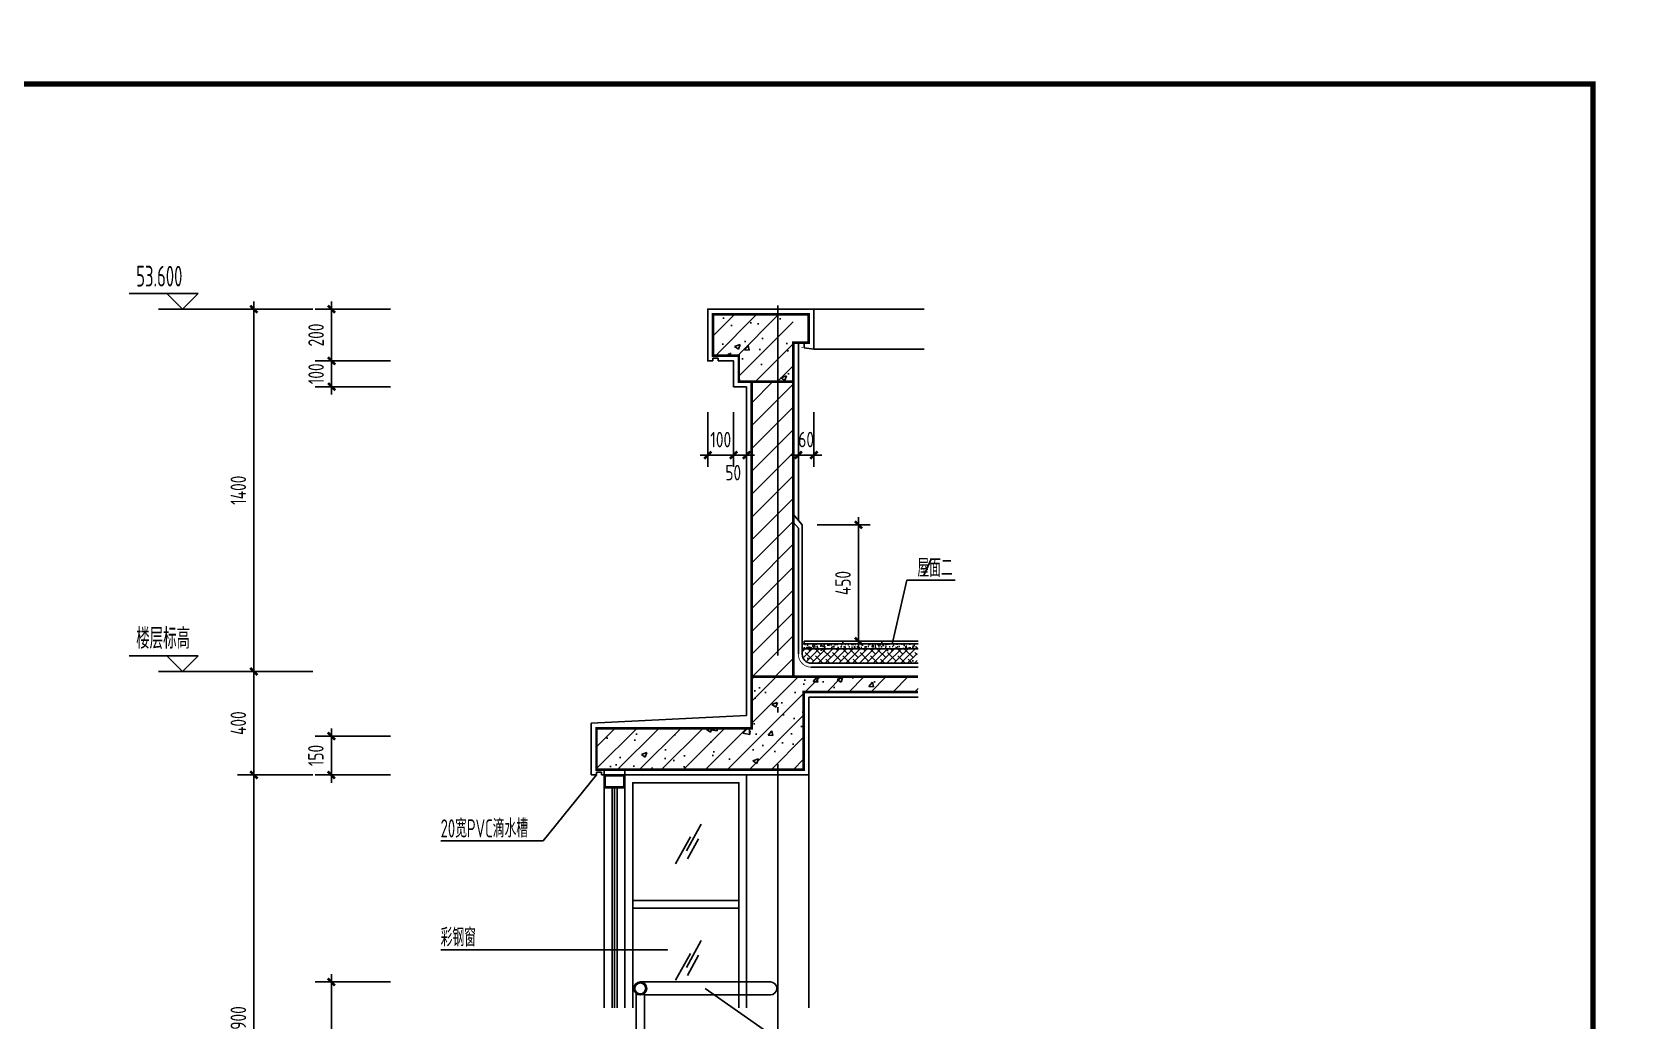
# Model space of a CAD drawing. Extents: x -726032 to 135930, y -151624 to 587044.
# Drawn here: x 9704 to 40849, y 367155 to 386256 of the extents above; entities that cross this region are included whole.
import ezdxf

# ---------------------------------------------------------------- set-up
doc = ezdxf.new("R2010")
doc.units = 0
doc.header["$LTSCALE"] = 1000
doc.header["$MEASUREMENT"] = 0
doc.linetypes.add('DOTE', pattern=[2.42, 2, -0.2, 0.02, -0.2])
doc.layers.get('0').update_dxf_attribs({"linetype": 'CONTINUOUS'})
doc.layers.get('DEFPOINTS').update_dxf_attribs({"color": 1, "linetype": 'CONTINUOUS'})
for name, color, linetype in [('DOTE', 8, 'DOTE'), ('PUB_DIM', 245, 'CONTINUOUS'), ('PUB_TITLE', 1, 'CONTINUOUS'), ('WINDOW', 155, 'CONTINUOUS'), ('填充', 207, 'CONTINUOUS'), ('引线', 213, 'CONTINUOUS'), ('栏杆', 126, 'CONTINUOUS'), ('看线', 86, 'CONTINUOUS'), ('粉刷线', 224, 'CONTINUOUS')]:
    doc.layers.add(name, color=color, linetype=linetype)
doc.styles.add('_HZTXT', font='isocp.shx', dxfattribs={"width": 0.8, "bigfont": 'hztxt.shx'})
doc.styles.add('DIM_FONT', font='isocp.shx', dxfattribs={"width": 0.8})
doc.dimstyles.new('AXIS20', dxfattribs={"dimscale": 0.2, "dimtxt": 300, "dimasz": 1, "dimexe": 250, "dimexo": 300, "dimgap": 150, "dimtad": 1, "dimdec": 0, "dimzin": 0, "dimdsep": 46, "dimtxsty": 'DIM_FONT', "dimblk": '_DIMX', "dimcen": 0.09, "dimse1": 1, "dimse2": 1, "dimclrt": 142, "dimadec": 0, "dimazin": 0, "dimtfac": 1, "dimtdec": 0, "dimtix": 1, "dimtmove": 2, "dimatfit": 3, "dimldrblk": '_DIMX', "dimfxl": 1, "dimtolj": 1, "dimtzin": 0, "dimarcsym": 0})
pattern_1 = [(37.5, (-397256.1, 17054.97), (-6.299336, 192.682377), [0, -152, 0, -170, 0, -162.5]), (7.5, (-397256.1, 17054.97), (176.97767, 282.2146), [0, -82, 0, -137, 0, -52.5]), (327.5, (-397379.1, 17054.97), (311.414186, 0.565905), [0, -50, 0, -180, 0, -235]), (317.5, (-397379.1, 17054.97), (300.61266, 87.76756), [0, -25, 0, -118, 0, -135])]

# ---------------------------------------------------------------- blocks, each defined once
blk = doc.blocks.new('_DIMX')
blk.add_line((-150, 0), (150, 0))
at = {"const_width": 50}
blk.add_lwpolyline([(-70, -70), (70, 70)], dxfattribs=at)
blk = doc.blocks.new('*D53')
at = {"color": 0, "linetype": 'ByBlock', "transparency": 16777216}
blk.add_line((-582737.6, 338240.1), (-582737.6, 338389.7), dxfattribs=at)
at = {"layer": 'DEFPOINTS', "color": 0, "linetype": 'ByBlock', "transparency": 16777216}
for p in [(-582737.6, 338389.9), (-582730, 338389.9), (-582730, 338239.9)]:
    blk.add_point(p, dxfattribs=at)
at = {"color": 0, "linetype": 'ByBlock', "transparency": 16777216, "xscale": 0.2, "yscale": 0.2, "zscale": 0.2}
for p, rotation in [((-582737.6, 338389.9), 90), ((-582737.6, 338239.9), 270)]:
    blk.add_blockref('_DIMX', p, dxfattribs=dict(at, rotation=rotation))
at = {"color": 142, "linetype": 'ByBlock', "transparency": 16777216, "insert": (-582797.6, 338314.9), "char_height": 60, "attachment_point": 5, "rotation": 90, "style": 'DIM_FONT'}
blk.add_mtext('\\A1;150', dxfattribs=at)
blk = doc.blocks.new('*D47')
at = {"color": 0, "linetype": 'ByBlock', "transparency": 16777216}
blk.add_line((-583037, 338240.1), (-583037, 338639.7), dxfattribs=at)
at = {"layer": 'DEFPOINTS', "color": 0, "linetype": 'ByBlock', "transparency": 16777216}
for p in [(-583037, 338639.9), (-583005, 338639.9), (-583005, 338239.9)]:
    blk.add_point(p, dxfattribs=at)
at = {"color": 0, "linetype": 'ByBlock', "transparency": 16777216, "xscale": 0.2, "yscale": 0.2, "zscale": 0.2}
for p, rotation in [((-583037, 338639.9), 90), ((-583037, 338239.9), 270)]:
    blk.add_blockref('_DIMX', p, dxfattribs=dict(at, rotation=rotation))
at = {"color": 142, "linetype": 'ByBlock', "transparency": 16777216, "insert": (-583097, 338439.9), "char_height": 60, "attachment_point": 5, "rotation": 90, "style": 'DIM_FONT'}
blk.add_mtext('\\A1;400', dxfattribs=at)
blk = doc.blocks.new('*D55')
at = {"color": 0, "linetype": 'ByBlock', "transparency": 16777216}
blk.add_line((-582737.6, 336340.1), (-582737.6, 337439.7), dxfattribs=at)
at = {"layer": 'DEFPOINTS', "color": 0, "linetype": 'ByBlock', "transparency": 16777216}
for p in [(-582737.6, 337439.9), (-582730, 337439.9), (-582730, 336339.9)]:
    blk.add_point(p, dxfattribs=at)
at = {"color": 0, "linetype": 'ByBlock', "transparency": 16777216, "xscale": 0.2, "yscale": 0.2, "zscale": 0.2}
for p, rotation in [((-582737.6, 337439.9), 90), ((-582737.6, 336339.9), 270)]:
    blk.add_blockref('_DIMX', p, dxfattribs=dict(at, rotation=rotation))
at = {"color": 142, "linetype": 'ByBlock', "transparency": 16777216, "insert": (-582797.6, 336889.9), "char_height": 60, "attachment_point": 5, "rotation": 90, "style": 'DIM_FONT'}
blk.add_mtext('\\A1;1100', dxfattribs=at)
blk = doc.blocks.new('*D46')
at = {"color": 0, "linetype": 'ByBlock', "transparency": 16777216}
blk.add_line((-583037, 336340.1), (-583037, 338239.7), dxfattribs=at)
at = {"layer": 'DEFPOINTS', "color": 0, "linetype": 'ByBlock', "transparency": 16777216}
for p in [(-583037, 338239.9), (-583005, 338239.9), (-583005, 336339.9)]:
    blk.add_point(p, dxfattribs=at)
at = {"color": 0, "linetype": 'ByBlock', "transparency": 16777216, "xscale": 0.2, "yscale": 0.2, "zscale": 0.2}
for p, rotation in [((-583037, 338239.9), 90), ((-583037, 336339.9), 270)]:
    blk.add_blockref('_DIMX', p, dxfattribs=dict(at, rotation=rotation))
at = {"color": 142, "linetype": 'ByBlock', "transparency": 16777216, "insert": (-583097, 337289.9), "char_height": 60, "attachment_point": 5, "rotation": 90, "style": 'DIM_FONT'}
blk.add_mtext('\\A1;1900', dxfattribs=at)
blk = doc.blocks.new('*D59')
at = {"color": 0, "linetype": 'ByBlock', "transparency": 16777216}
for p, q in [((-582736.7, 339840.1), (-582736.7, 339840.3)), ((-582736.7, 339739.9), (-582736.7, 339839.9)), ((-582736.7, 339739.7), (-582736.7, 339739.5))]:
    blk.add_line(p, q, dxfattribs=at)
at = {"layer": 'DEFPOINTS', "color": 0, "linetype": 'ByBlock', "transparency": 16777216}
for p in [(-582736.7, 339839.9), (-582724.6, 339839.9), (-582724.6, 339739.9)]:
    blk.add_point(p, dxfattribs=at)
at = {"color": 0, "linetype": 'ByBlock', "transparency": 16777216, "xscale": 0.2, "yscale": 0.2, "zscale": 0.2}
for p, rotation in [((-582736.7, 339839.9), 270), ((-582736.7, 339739.9), 90)]:
    blk.add_blockref('_DIMX', p, dxfattribs=dict(at, rotation=rotation))
at = {"color": 142, "linetype": 'ByBlock', "transparency": 16777216, "insert": (-582796.7, 339789.9), "char_height": 60, "attachment_point": 5, "rotation": 90, "style": 'DIM_FONT'}
blk.add_mtext('\\A1;100', dxfattribs=at)
blk = doc.blocks.new('*D48')
at = {"color": 0, "linetype": 'ByBlock', "transparency": 16777216}
blk.add_line((-583037, 338640.1), (-583037, 340039.7), dxfattribs=at)
at = {"layer": 'DEFPOINTS', "color": 0, "linetype": 'ByBlock', "transparency": 16777216}
for p in [(-583037, 340039.9), (-583005, 340039.9), (-583005, 338639.9)]:
    blk.add_point(p, dxfattribs=at)
at = {"color": 0, "linetype": 'ByBlock', "transparency": 16777216, "xscale": 0.2, "yscale": 0.2, "zscale": 0.2}
for p, rotation in [((-583037, 340039.9), 90), ((-583037, 338639.9), 270)]:
    blk.add_blockref('_DIMX', p, dxfattribs=dict(at, rotation=rotation))
at = {"color": 142, "linetype": 'ByBlock', "transparency": 16777216, "insert": (-583097, 339339.9), "char_height": 60, "attachment_point": 5, "rotation": 90, "style": 'DIM_FONT'}
blk.add_mtext('\\A1;1400', dxfattribs=at)
blk = doc.blocks.new('*D60')
at = {"color": 0, "linetype": 'ByBlock', "transparency": 16777216}
blk.add_line((-582736.7, 339840.1), (-582736.7, 340039.7), dxfattribs=at)
at = {"layer": 'DEFPOINTS', "color": 0, "linetype": 'ByBlock', "transparency": 16777216}
for p in [(-582736.7, 340039.9), (-582724.6, 340039.9), (-582724.6, 339839.9)]:
    blk.add_point(p, dxfattribs=at)
at = {"color": 0, "linetype": 'ByBlock', "transparency": 16777216, "xscale": 0.2, "yscale": 0.2, "zscale": 0.2}
for p, rotation in [((-582736.7, 340039.9), 90), ((-582736.7, 339839.9), 270)]:
    blk.add_blockref('_DIMX', p, dxfattribs=dict(at, rotation=rotation))
at = {"color": 142, "linetype": 'ByBlock', "transparency": 16777216, "insert": (-582796.7, 339939.9), "char_height": 60, "attachment_point": 5, "rotation": 90, "style": 'DIM_FONT'}
blk.add_mtext('\\A1;200', dxfattribs=at)
blk = doc.blocks.new('*D75')
at = {"color": 0, "linetype": 'ByBlock', "transparency": 16777216}
blk.add_line((-580701.3, 339206.2), (-580701.3, 338756.6), dxfattribs=at)
at = {"layer": 'DEFPOINTS', "color": 0, "linetype": 'ByBlock', "transparency": 16777216}
for p in [(-580738, 339206.4), (-580738, 338756.4), (-580701.3, 338756.4)]:
    blk.add_point(p, dxfattribs=at)
at = {"color": 0, "linetype": 'ByBlock', "transparency": 16777216, "xscale": 0.2, "yscale": 0.2, "zscale": 0.2}
for p, rotation in [((-580701.3, 339206.4), 90), ((-580701.3, 338756.4), 270)]:
    blk.add_blockref('_DIMX', p, dxfattribs=dict(at, rotation=rotation))
at = {"color": 142, "linetype": 'ByBlock', "transparency": 16777216, "insert": (-580761.3, 338981.4), "char_height": 60, "attachment_point": 5, "rotation": 90, "style": 'DIM_FONT'}
blk.add_mtext('\\A1;450', dxfattribs=at)
blk = doc.blocks.new('*D74')
at = {"color": 0, "linetype": 'ByBlock', "transparency": 16777216}
for p, q in [((-580933.8, 339476), (-580934, 339476)), ((-580873.6, 339476), (-580933.6, 339476)), ((-580873.4, 339476), (-580873.2, 339476))]:
    blk.add_line(p, q, dxfattribs=at)
at = {"layer": 'DEFPOINTS', "color": 0, "linetype": 'ByBlock', "transparency": 16777216}
for p in [(-580933.6, 339476), (-580933.6, 338476), (-580873.6, 338476)]:
    blk.add_point(p, dxfattribs=at)
at = {"color": 0, "linetype": 'ByBlock', "transparency": 16777216, "xscale": 0.2, "yscale": 0.2, "zscale": 0.2}
blk.add_blockref('_DIMX', (-580933.6, 339476), dxfattribs=at)
at = {"color": 0, "linetype": 'ByBlock', "transparency": 16777216, "xscale": 0.2, "yscale": 0.2, "zscale": 0.2, "rotation": 180}
blk.add_blockref('_DIMX', (-580873.6, 339476), dxfattribs=at)
at = {"color": 142, "linetype": 'ByBlock', "transparency": 16777216, "insert": (-580903.6, 339536), "char_height": 60, "attachment_point": 5, "style": 'DIM_FONT'}
blk.add_mtext('\\A1;60', dxfattribs=at)
blk = doc.blocks.new('*D61')
at = {"color": 0, "linetype": 'ByBlock', "transparency": 16777216}
for p, q in [((-581183.8, 339475.7), (-581184, 339475.7)), ((-581133.6, 339475.7), (-581183.6, 339475.7)), ((-581133.6, 339475.7), (-581183.6, 339475.7)), ((-581133.4, 339475.7), (-581133.2, 339475.7))]:
    blk.add_line(p, q, dxfattribs=at)
at = {"layer": 'DEFPOINTS', "color": 0, "linetype": 'ByBlock', "transparency": 16777216}
for p in [(-581183.6, 339475.7), (-581183.6, 338475.7), (-581133.6, 338475.7)]:
    blk.add_point(p, dxfattribs=at)
at = {"color": 0, "linetype": 'ByBlock', "transparency": 16777216, "xscale": 0.2, "yscale": 0.2, "zscale": 0.2}
blk.add_blockref('_DIMX', (-581183.6, 339475.7), dxfattribs=at)
at = {"color": 0, "linetype": 'ByBlock', "transparency": 16777216, "xscale": 0.2, "yscale": 0.2, "zscale": 0.2, "rotation": 180}
blk.add_blockref('_DIMX', (-581133.6, 339475.7), dxfattribs=at)
at = {"color": 142, "linetype": 'ByBlock', "transparency": 16777216, "insert": (-581185.3, 339408), "char_height": 60, "attachment_point": 5, "style": 'DIM_FONT'}
blk.add_mtext('\\A1;50', dxfattribs=at)
blk = doc.blocks.new('*D62')
at = {"color": 0, "linetype": 'ByBlock', "transparency": 16777216}
for p, q in [((-581283.8, 339475.7), (-581284, 339475.7)), ((-581183.6, 339475.7), (-581283.6, 339475.7)), ((-581183.4, 339475.7), (-581183.2, 339475.7))]:
    blk.add_line(p, q, dxfattribs=at)
at = {"layer": 'DEFPOINTS', "color": 0, "linetype": 'ByBlock', "transparency": 16777216}
for p in [(-581283.6, 339475.7), (-581283.6, 338475.7), (-581183.6, 338475.7)]:
    blk.add_point(p, dxfattribs=at)
at = {"color": 0, "linetype": 'ByBlock', "transparency": 16777216, "xscale": 0.2, "yscale": 0.2, "zscale": 0.2}
blk.add_blockref('_DIMX', (-581283.6, 339475.7), dxfattribs=at)
at = {"color": 0, "linetype": 'ByBlock', "transparency": 16777216, "xscale": 0.2, "yscale": 0.2, "zscale": 0.2, "rotation": 180}
blk.add_blockref('_DIMX', (-581183.6, 339475.7), dxfattribs=at)
at = {"color": 142, "linetype": 'ByBlock', "transparency": 16777216, "insert": (-581233.6, 339535.7), "char_height": 60, "attachment_point": 5, "style": 'DIM_FONT'}
blk.add_mtext('\\A1;100', dxfattribs=at)
blk = doc.blocks.new('A$C1075531F')
at = {"layer": '填充'}
h = blk.add_hatch(dxfattribs=at)
h.set_pattern_fill('AN31C', color=256, scale=300, style=0)
h.set_pattern_definition([(45, (-397256.105, 17054.973), (-42.426407, 42.426407), []), (50, (-397256.1, 17054.97), (215.178055, -18.82564), [22.5, -247.5]), (355, (-397256.1, 17054.97), (-41.6254, 225.65764), [18, -198]), (100.4514, (-397238.17, 17053.4), (173.55281, 206.83186), [19.12206, -210.34263]), (46.1842, (-397256.1, 17114.97), (320.17231, -49.6557), [33.75, -371.25]), (96.6356, (-397229.42, 17110.84), (280.3988, 292.23536), [28.68309, -315.5139]), (351.1842, (-397256.1, 17114.97), (280.39858, 292.23558), [27, -297]), (21, (-397226.1, 17099.97), (179.072116, -120.78567), [22.5, -247.5]), (326, (-397226.1, 17099.97), (72.9946, 217.54501), [18, -198]), (71.4514, (-397211.18, 17089.9), (252.06679, 96.75915), [19.12206, -210.34263]), (37.5, (-397256.105, 17054.97), (3.647957, 99.868156), [0, -195.6, 0, -201, 0, -198.75]), (7.5, (-397256.1, 17054.97), (78.92086, 118.323514), [0, -114.6, 0, -191.1, 0, -75.75]), (327.5, (-397323.005, 17054.97), (160.146731, -6.766462), [0, -75, 0, -234, 0, -310.5]), (317.5, (-397353, 17054.97), (174.95585, 30.031495), [0, -97.5, 0, -155.4, 0, -220.5])])
h.paths.add_polyline_path([(2355.5, 8658.2), (2355.5, 8558.2), (2405.5, 8558.2), (2565.5, 8558.2), (2565.5, 8818.2), (2255.5, 8818.2), (2255.5, 8658.2)])
h = blk.add_hatch(dxfattribs=at)
h.set_pattern_fill('ANSI31', color=256, scale=500, style=0)
h.set_pattern_definition([(45, (-397256.105, 17054.973), (-44.194174, 44.194174), [])])
h.paths.add_polyline_path([(2565.5, 8558.2), (2405.5, 8558.2), (2405.5, 7418.2), (2565.5, 7418.2)])
h = blk.add_hatch(dxfattribs=at)
h.set_pattern_fill('AR-SAND', color=256, scale=10, style=0)
h.set_pattern_definition([(37.5, (-397256.105, 17054.973), (-0.6299336, 19.2682377), [0, -15.2, 0, -17, 0, -16.25]), (7.5, (-397256.105, 17054.973), (17.697767, 28.2214607), [0, -8.2, 0, -13.7, 0, -5.25]), (327.5, (-397268.405, 17054.973), (31.1414186, 0.05659054), [0, -5, 0, -18, 0, -23.5]), (317.5, (-397268.405, 17054.973), (30.061266, 8.7767556), [0, -2.5, 0, -11.8, 0, -13.5])])
h.paths.add_polyline_path([(3044.6, 7544.6), (2600.5, 7544.6), (2600.5, 7525.3), (3044.6, 7525.3)])
h = blk.add_hatch(dxfattribs=at)
h.set_pattern_fill('ANSI38', color=256, scale=150, style=0)
h.set_pattern_definition([(45, (-397256.105, 17054.973), (-13.25825215, 13.25825215), []), (135, (-397256.105, 17054.973), (-39.7747564, 13.25825215), [46.875, -28.125])])
h.paths.add_polyline_path([(3044.6, 7525.3), (2600.5, 7525.3), (2600.5, 7504.5, 0.414214), (2635.5, 7469.5), (3044.6, 7469.5)])
h = blk.add_hatch(dxfattribs=at)
h.set_pattern_fill('AN31C', color=256, scale=300, style=0)
h.set_pattern_definition([(45, (-45716.33, -154385.83), (-42.426407, 42.426407), []), (50, (-45716.33, -154385.83), (215.17805, -18.82564), [22.5, -247.5]), (355, (-45716.33, -154385.83), (-41.6254, 225.65764), [18, -198]), (100.4514, (-45698.4, -154387.4), (173.55281, 206.83186), [19.12206, -210.34263]), (46.1842, (-45716.33, -154325.83), (320.1723, -49.6557), [33.75, -371.25]), (96.6356, (-45689.65, -154329.97), (280.3988, 292.23536), [28.6831, -315.5139]), (351.1842, (-45716.33, -154325.83), (280.3986, 292.2356), [27, -297]), (21, (-45686.33, -154340.83), (179.07212, -120.78567), [22.5, -247.5]), (326, (-45686.33, -154340.83), (72.9946, 217.545), [18, -198]), (71.4514, (-45671.4, -154350.9), (252.0668, 96.75915), [19.12206, -210.34263]), (37.5, (-45716.33, -154385.83), (3.647957, 99.868156), [0, -195.6, 0, -201, 0, -198.75]), (7.5, (-45716.33, -154385.83), (78.92086, 118.323514), [0, -114.6, 0, -191.1, 0, -75.75]), (327.5, (-45783.23, -154385.83), (160.14673, -6.76646), [0, -75, 0, -234, 0, -310.5]), (317.5, (-45813.23, -154385.83), (174.95585, 30.0315), [0, -97.5, 0, -155.4, 0, -220.5])])
h.paths.add_polyline_path([(2505.5, 7058.2), (2505.5, 7418.2), (2405.5, 7418.2), (2405.5, 7218.2), (1805.5, 7218.2), (1805.5, 7058.2)])
h.paths.add_polyline_path([(2505.5, 7058.2), (2605.5, 7058.2), (2605.5, 7358.2), (3048.2, 7358.2), (3048.2, 7418.2), (2565.5, 7418.2), (2505.5, 7418.2)])
at = {"layer": '栏杆'}
h = blk.add_hatch(dxfattribs=at)
h.set_pattern_fill('ANSI32', color=256, scale=5, style=0)
h.set_pattern_definition([(45, (-397256.1048, 20504.9735), (-1.325825215, 1.325825215), []), (45, (-397255.2209, 20504.9735), (-1.325825215, 1.325825215), [])])
h.paths.add_polyline_path([(1974.7, 6238.2, 1), (1974.7, 6188.2, 1)])
h.paths.add_polyline_path([(1974.7, 6192.2, -1), (1974.7, 6234.2, -1)], flags=16)
at = {"layer": '粉刷线'}
h = blk.add_hatch(dxfattribs=at)
h.set_pattern_fill('AR-SAND', color=256, scale=100, style=0)
h.set_pattern_definition(pattern_1)
h.paths.add_polyline_path([(3044.6, 7544.6), (2600.5, 7544.6), (2600.5, 7525.3), (3044.6, 7525.3)])
h = blk.add_hatch(dxfattribs=at)
h.set_pattern_fill('AR-SAND', color=256, scale=100, style=0)
h.set_pattern_definition(pattern_1)
h.paths.add_polyline_path([(3044.6, 7525.3), (2600.5, 7525.3), (2600.5, 7504.5, 0.414214), (2635.5, 7469.5), (3044.6, 7469.5)])
at = {"color": 0, "const_width": 10}
for points in [[(2565.5, 8818.2), (2255.5, 8818.2), (2255.5, 8658.2), (2355.5, 8658.2), (2355.5, 8558.2), (2405.5, 8558.2), (2405.5, 7218.2), (1805.5, 7218.2), (1805.5, 7058.2), (2605.5, 7058.2), (2605.5, 7358.2), (3048.2, 7358.2)], [(2560.5, 8818.2), (2625.5, 8818.2), (2625.5, 8708.2), (2560.5, 8708.2)], [(3048.2, 7418.2), (2565.5, 7418.2), (2565.5, 8708.2)], [(2405.5, 8558.2), (2565.5, 8558.2)], [(2565.5, 7418.2), (2405.5, 7418.2)]]:
    blk.add_lwpolyline(points, dxfattribs=at)
at = {"color": 136}
blk.add_arc((2477.3, 6213.2), 25, 270, 90, dxfattribs=at)
at = {"layer": 'DOTE'}
blk.add_line((2505.5, 240), (2505.5, 8851.9), dxfattribs=at)
at = {"layer": 'PUB_DIM'}
for p, q in [((206.4, 8898.2), (0, 8898.2)), ((146.4, 8898.2), (266.4, 8898.2)), ((206.4, 8838.2), (146.4, 8898.2)), ((266.4, 8898.2), (206.4, 8838.2)), ((459.7, 8838.2), (113.5, 8838.2)), ((709.7, 8838.2), (418.5, 8838.2)), ((1009.7, 8838.2), (718.5, 8838.2)), ((1009.7, 8638.2), (718.5, 8638.2)), ((1009.7, 8538.2), (718.5, 8538.2)), ((2235.5, 8440.6), (2235.5, 8228.4)), ((2335.5, 8440.6), (2335.5, 8228.4)), ((2645.5, 8440.6), (2645.5, 8228.4)), ((2658.6, 8004.6), (2863.2, 8004.6)), ((206.4, 7498.2), (0, 7498.2)), ((206.4, 7438.2), (146.4, 7498.2)), ((146.4, 7498.2), (266.4, 7498.2)), ((266.4, 7498.2), (206.4, 7438.2)), ((459.7, 7438.2), (113.5, 7438.2)), ((709.7, 7438.2), (418.5, 7438.2)), ((1009.7, 7188.2), (718.5, 7188.2)), ((709.7, 7038.2), (418.5, 7038.2)), ((1009.7, 7038.2), (718.5, 7038.2)), ((1009.7, 6238.2), (718.5, 6238.2))]:
    blk.add_line(p, q, dxfattribs=at)
at = {"layer": 'WINDOW'}
for p, q in [((1835.5, 7038.2), (1835.5, 7058.2)), ((1915.5, 7038.2), (1915.5, 7058.2)), ((1865.7, 6988.2), (1865.7, 6138.2)), ((1875.5, 6988.2), (1875.5, 6138.2)), ((1885.3, 6988.2), (1885.3, 6138.2)), ((2385.5, 6138.2), (2385.5, 7038.2)), ((2168.2, 6798.4), (2110.5, 6694.5)), ((2210.6, 6848.5), (2152.8, 6744.5)), ((2199.8, 6791.2), (2156.7, 6713.7)), ((1945.5, 6553.2), (2355.5, 6553.2)), ((1945.5, 6523.2), (2355.5, 6523.2)), ((2210.6, 6398.5), (2152.8, 6294.5)), ((2168.2, 6348.4), (2110.5, 6244.5)), ((2199.8, 6341.2), (2156.7, 6263.7))]:
    blk.add_line(p, q, dxfattribs=at)
for points in [[(1835.5, 7038.2), (1915.5, 7038.2), (1915.5, 6988.2), (1835.5, 6988.2)], [(1839.5, 7034.2), (1911.5, 7034.2), (1911.5, 6992.2), (1839.5, 6992.2)]]:
    blk.add_lwpolyline(points, close=True, dxfattribs=at)
blk.add_lwpolyline([(1945.5, 6138.2), (1945.5, 7008.2), (2355.5, 7008.2), (2355.5, 6138.2)], dxfattribs=at)
at = {"layer": '引线'}
for p, q in [((3096.9, 7869.8), (3068.5, 7805.8)), ((1599.4, 6783.4), (1805.5, 7038.2)), ((1204.8, 6783.4), (1599.4, 6783.4)), ((1204.8, 6362.1), (1487.7, 6362.1)), ((1487.7, 6362.1), (2079.4, 6362.1)), ((2717.8, 5868.8), (2226, 6212.7))]:
    blk.add_line(p, q, dxfattribs=at)
blk.add_lwpolyline([(2948.1, 7544), (3005, 7790.2), (3191.4, 7790.2)], dxfattribs=at)
at = {"layer": '引线', "const_width": 3}
blk.add_lwpolyline([(2077.9, 6362.1, 1), (2080.9, 6362.1, 1)], format="xyb", close=True, dxfattribs=at)
at = {"layer": '栏杆'}
for p, q in [((2477.3, 6238.2), (1974.7, 6238.2)), ((1945.5, 6203.2), (1951.8, 6203.2)), ((1958.7, 6194), (1958.7, 5118.2)), ((2477.3, 6188.2), (1990.7, 6188.2)), ((1990.7, 6188.2), (1990.7, 5118.2))]:
    blk.add_line(p, q, dxfattribs=at)
for radius, start, end in [(25, 90, 270), (21, 90, 270), (25, 270, 90), (21, 270, 90)]:
    blk.add_arc((1974.7, 6213.2), radius, start, end, dxfattribs=at)
at = {"layer": '看线'}
for p, q in [((2645.5, 8838.2), (3070.8, 8838.2)), ((2645.5, 8683.6), (3070.8, 8683.6)), ((1835.5, 7038.2), (1835.5, 6138.2)), ((1915.5, 7038.2), (1915.5, 6138.2)), ((2625.5, 7038.2), (2625.5, 6138.2))]:
    blk.add_line(p, q, dxfattribs=at)
at = {"layer": '粉刷线'}
for p, q in [((2585.5, 8838.2), (2645.5, 8838.2)), ((2645.5, 8838.2), (2645.5, 8683.6)), ((2585.5, 8708.2), (2585.5, 8022.3)), ((2600.5, 8690.6), (2600.5, 8689.5)), ((2608.4, 8708.2), (2608.4, 8688.5)), ((2645.5, 8683.6), (2608.4, 8688.5)), ((2255.5, 8648.2), (2255.5, 8638.2)), ((2255.5, 8648.2), (2275.5, 8648.2)), ((2275.5, 8648.2), (2275.5, 8638.2)), ((2385.5, 8538.2), (2385.5, 7438.2)), ((2600.5, 8004.6), (2565.5, 8045.9)), ((2585.5, 7991.3), (2565.5, 8014.9)), ((2585.5, 7991.3), (2585.5, 7504.5)), ((2600.5, 8004.6), (2600.5, 7504.5)), ((2600.5, 7544.6), (3048.2, 7544.6)), ((2607.8, 7554.6), (2607.8, 7544.6)), ((2607.8, 7554.6), (3048.2, 7554.6)), ((2658.6, 7554.6), (2863.2, 7554.6)), ((2757.8, 7554.6), (2757.8, 7544.6)), ((2907.8, 7554.6), (2907.8, 7544.6)), ((2600.5, 7525.3), (3048.2, 7525.3)), ((2385.5, 7438.2), (2385.5, 7268.2)), ((2635.5, 7469.5), (3048.2, 7469.5)), ((2635.5, 7454.5), (3048.2, 7454.5)), ((2625.5, 7338.2), (2625.5, 7038.2)), ((2625.5, 7338.2), (3048.2, 7338.2)), ((1785.5, 7238.2), (2385.5, 7268.2)), ((1785.5, 7038.2), (1785.5, 7238.2)), ((1805.5, 7048.2), (1805.5, 7038.2)), ((1805.5, 7048.2), (1825.5, 7048.2)), ((1825.5, 7048.2), (1825.5, 7038.2)), ((1785.5, 7038.2), (1805.5, 7038.2)), ((1825.5, 7038.2), (2625.5, 7038.2))]:
    blk.add_line(p, q, dxfattribs=at)
for points in [[(2585.5, 8838.2), (2235.5, 8838.2), (2235.5, 8638.2), (2255.5, 8638.2)], [(2275.5, 8638.2), (2335.5, 8638.2), (2335.5, 8538.2), (2385.5, 8538.2)]]:
    blk.add_lwpolyline(points, dxfattribs=at)
at = {"layer": '粉刷线', "const_width": 3}
blk.add_lwpolyline([(2565.5, 8014.9), (2585.5, 7991.3), (2585.5, 7504.5, 0.414214), (2635.5, 7454.5), (3048.2, 7454.5)], format="xyb", dxfattribs=at)
at = {"layer": '粉刷线'}
blk.add_arc((2635.5, 7504.5), 35, 180, 270, dxfattribs=at)
at = {"layer": 'PUB_DIM', "style": '_HZTXT', "width": 0.65}
for s, p in [('53.600', (27.5, 8925.6)), ('楼层标高', (27.5, 7525.6))]:
    blk.add_text(s, height=80, dxfattribs=at).set_placement(p)
at = {"layer": '引线', "style": '_HZTXT', "width": 0.65}
for s, p in [('屋面二', (3045.2, 7803.4)), ('20宽PVC滴水槽', (1203.6, 6796.6)), ('彩钢窗', (1203.6, 6375.3))]:
    blk.add_text(s, height=70, dxfattribs=at).set_placement(p)
at = {"layer": 'PUB_DIM'}
for p1, p2, distance, picture, middle in [((514.1, 7438.2), (514.1, 8838.2), 32, '*D48', (422.1, 8138.2)), ((794.6, 8638.2), (794.6, 8838.2), 12.1, '*D60', (722.4, 8738.2)), ((794.6, 8538.2), (794.6, 8638.2), 12.1, '*D59', (722.4, 8588.2)), ((2335.5, 7274), (2235.5, 7274), -1000, '*D62', (2285.5, 8334)), ((2645.5, 7274.3), (2585.5, 7274.3), -1000, '*D74', (2615.5, 8334.3)), ((2781.1, 8004.6), (2781.1, 7554.6), 36.6, '*D75', (2757.8, 7779.6)), ((514.1, 7038.2), (514.1, 7438.2), 32, '*D47', (422.1, 7238.2)), ((789.1, 7038.2), (789.1, 7188.2), 7.6, '*D53', (721.5, 7113.2)), ((514.1, 5138.2), (514.1, 7038.2), 32, '*D46', (422.1, 6088.2)), ((789.1, 5138.2), (789.1, 6238.2), 7.6, '*D55', (721.5, 5688.2))]:
    dim = blk.add_aligned_dim(p1=p1, p2=p2, distance=distance, dimstyle='AXIS20', override={"dimclrt": 142}, dxfattribs=at)
    dim.commit()
    dim.dimension.update_dxf_attribs({"geometry": picture, "text_midpoint": middle, "insert": (583519.1, -331201.7)})
dim = blk.add_linear_dim(base=(2335.5, 8274), p1=(2385.5, 7274), p2=(2335.5, 7274), angle=180, dimstyle='AXIS20', override={"dimclrt": 142}, dxfattribs=at)
dim.commit()
dim.dimension.update_dxf_attribs({"geometry": '*D61', "text_midpoint": (2333.8, 8206.3), "dimtype": 129, "insert": (583519.1, -331201.7)})

msp = doc.modelspace()

# ---------------------------------------------------------------- linework, layer by layer
at = {"layer": 'PUB_TITLE'}
for points, const_width in [([(-53251.3, 326855.6), (40848.7, 326855.6), (40848.7, 386255.6), (-53251.3, 386255.6)], 0.18), ([(-51251.3, 327855.6), (39848.7, 327855.6), (39848.7, 385255.6), (-51251.3, 385255.6)], 100)]:
    msp.add_lwpolyline(points, close=True, dxfattribs=dict(at, const_width=const_width))

# ---------------------------------------------------------------- block references
at = {"xscale": 5, "yscale": 5, "zscale": 5}
msp.add_blockref('A$C1075531F', (11574.2, 336714.6, 3840), dxfattribs=at)

doc.saveas('drawing.dxf')
